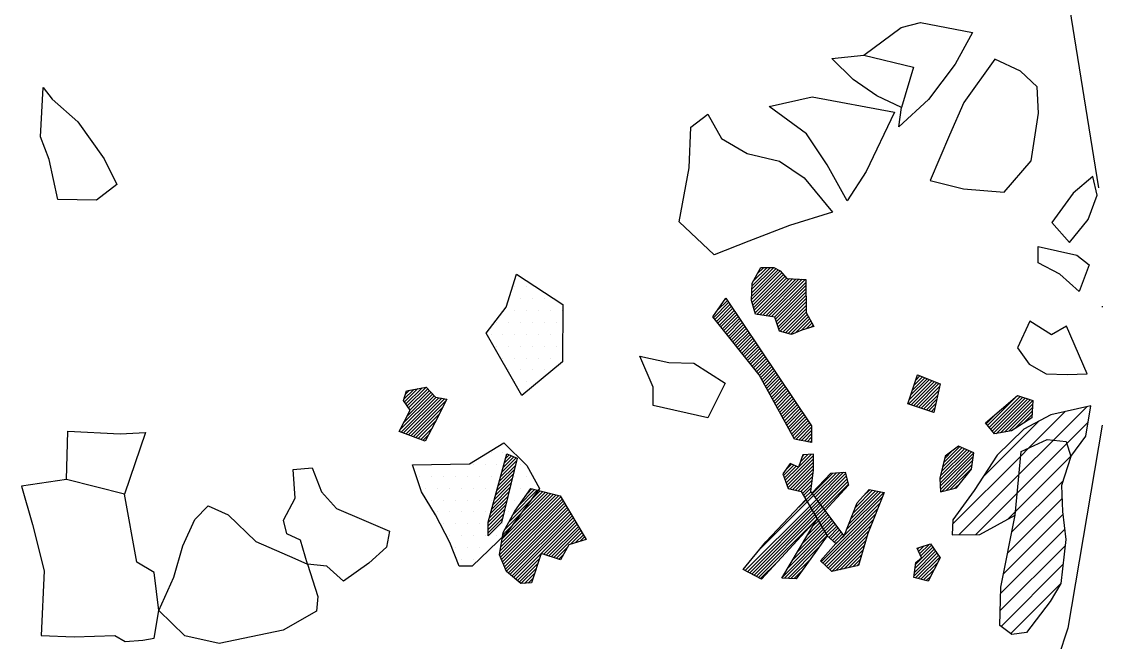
# Model space of a CAD drawing. Header units: metres. Extents: x -897 to -493, y -1690 to -1396.
# Drawn here: x -706.3 to -592.1, y -1560 to -1494.5 of the extents above; entities that cross this region are included whole.
import ezdxf

# ---------------------------------------------------------------- set-up
doc = ezdxf.new("R2010")
doc.units = ezdxf.units.M
doc.header["$LTSCALE"] = 25
doc.header["$MEASUREMENT"] = 0
doc.linetypes.add('STRICHPUNKTX2', pattern=[2, 1, -0.5, 0, -0.5])
doc.layers.get('0').update_dxf_attribs({"linetype": 'CONTINUOUS'})
for name, color, linetype in [('FEUER', 1, 'CONTINUOUS'), ('GRABUNGSGRENZE', 3, 'STRICHPUNKTX2'), ('KNOCHEN', 2, 'CONTINUOUS'), ('KNOCHENSCHRAFF', 2, 'CONTINUOUS'), ('STEINE', 4, 'CONTINUOUS'), ('STEINESCHRAFF', 4, 'CONTINUOUS')]:
    doc.layers.add(name, color=color, linetype=linetype)

# ---------------------------------------------------------------- blocks, each defined once
blk = doc.blocks.new('*X2')
at = {"color": 0}
for p, q in [((-656.24, -1528.11), (-653.69, -1525.55)), ((-656.23, -1527.74), (-653.92, -1525.43)), ((-656.22, -1527.38), (-654.27, -1525.43)), ((-656.1, -1526.9), (-654.63, -1525.43)), ((-655.67, -1526.12), (-654.98, -1525.43)), ((-656.27, -1528.83), (-653.24, -1525.81)), ((-656.25, -1528.47), (-653.46, -1525.68)), ((-656.21, -1529.14), (-653.07, -1526)), ((-656.13, -1529.41), (-652.91, -1526.18)), ((-656.06, -1529.69), (-652.74, -1526.37)), ((-655.98, -1529.96), (-652.58, -1526.56)), ((-655.9, -1530.24), (-652.28, -1526.62)), ((-655.7, -1530.39), (-651.95, -1526.64)), ((-655.39, -1530.44), (-651.61, -1526.66)), ((-655.09, -1530.48), (-651.28, -1526.67)), ((-654.78, -1530.53), (-650.94, -1526.69)), ((-654.47, -1530.58), (-650.61, -1526.71)), ((-654.17, -1530.63), (-650.55, -1527.01)), ((-653.86, -1530.67), (-650.55, -1527.36)), ((-653.75, -1530.91), (-650.54, -1527.71)), ((-659.86, -1529.95), (-658.81, -1528.91)), ((-659.05, -1528.79), (-658.95, -1528.7)), ((-653.66, -1531.18), (-650.54, -1528.06)), ((-653.57, -1531.44), (-650.54, -1528.41)), ((-653.48, -1531.7), (-650.53, -1528.76)), ((-660.29, -1530.74), (-658.67, -1529.12)), ((-660.13, -1530.93), (-658.53, -1529.33)), ((-659.97, -1531.13), (-658.39, -1529.54)), ((-659.82, -1531.33), (-658.24, -1529.75)), ((-659.66, -1531.52), (-658.1, -1529.97)), ((-659.5, -1531.72), (-657.96, -1530.18)), ((-653.39, -1531.97), (-650.53, -1529.11)), ((-653.24, -1532.18), (-650.52, -1529.46)), ((-652.97, -1532.26), (-650.52, -1529.81)), ((-652.69, -1532.33), (-650.52, -1530.16)), ((-659.35, -1531.92), (-657.82, -1530.39)), ((-659.19, -1532.11), (-657.68, -1530.6)), ((-659.03, -1532.31), (-657.54, -1530.81)), ((-658.88, -1532.51), (-657.39, -1531.02)), ((-658.72, -1532.71), (-657.25, -1531.24)), ((-652.42, -1532.41), (-650.4, -1530.39)), ((-652.14, -1532.49), (-650.27, -1530.62)), ((-651.64, -1532.34), (-650.15, -1530.85)), ((-651.03, -1532.08), (-650.02, -1531.08)), ((-650.5, -1531.91), (-649.9, -1531.31)), ((-658.56, -1532.9), (-657.11, -1531.45)), ((-658.41, -1533.1), (-656.97, -1531.66)), ((-658.25, -1533.3), (-656.83, -1531.87)), ((-658.09, -1533.49), (-656.68, -1532.08)), ((-657.94, -1533.69), (-656.54, -1532.29)), ((-649.98, -1531.75), (-649.77, -1531.53)), ((-657.78, -1533.89), (-656.4, -1532.51)), ((-657.63, -1534.08), (-656.26, -1532.72)), ((-657.47, -1534.28), (-656.12, -1532.93)), ((-657.31, -1534.48), (-655.98, -1533.14)), ((-657.16, -1534.67), (-655.83, -1533.35)), ((-657, -1534.87), (-655.69, -1533.56)), ((-656.84, -1535.07), (-655.55, -1533.78)), ((-656.69, -1535.27), (-655.41, -1533.99)), ((-656.53, -1535.46), (-655.27, -1534.2)), ((-656.37, -1535.66), (-655.12, -1534.41)), ((-656.22, -1535.86), (-654.98, -1534.62)), ((-656.06, -1536.05), (-654.84, -1534.84)), ((-655.9, -1536.25), (-654.7, -1535.05)), ((-655.75, -1536.45), (-654.56, -1535.26)), ((-655.59, -1536.64), (-654.42, -1535.47)), ((-655.44, -1536.85), (-654.27, -1535.68)), ((-655.32, -1537.08), (-654.13, -1535.89)), ((-655.19, -1537.31), (-653.99, -1536.11)), ((-655.06, -1537.53), (-653.85, -1536.32)), ((-654.94, -1537.76), (-653.71, -1536.53)), ((-654.81, -1537.99), (-653.56, -1536.74)), ((-654.69, -1538.22), (-653.42, -1536.95)), ((-639.13, -1537.86), (-638.25, -1536.98)), ((-638.95, -1537.33), (-638.51, -1536.89)), ((-638.77, -1536.8), (-638.76, -1536.79)), ((-692.73, -1539.84), (-691.03, -1538.14)), ((-692.58, -1540.05), (-690.59, -1538.06)), ((-654.56, -1538.44), (-653.28, -1537.16)), ((-654.43, -1538.67), (-653.14, -1537.38)), ((-654.31, -1538.9), (-653, -1537.59)), ((-654.18, -1539.13), (-652.86, -1537.8)), ((-654.06, -1539.35), (-652.71, -1538.01)), ((-639.72, -1539.86), (-637.23, -1537.38)), ((-639.67, -1539.46), (-637.49, -1537.28)), ((-639.49, -1538.93), (-637.74, -1537.18)), ((-639.45, -1539.95), (-636.98, -1537.48)), ((-639.31, -1538.39), (-638, -1537.08)), ((-639.19, -1540.04), (-636.72, -1537.57)), ((-638.92, -1540.13), (-636.47, -1537.67)), ((-638.66, -1540.22), (-636.44, -1538)), ((-693.39, -1542.63), (-689.75, -1538.98)), ((-693.23, -1542.82), (-689.55, -1539.14)), ((-693, -1541.88), (-689.92, -1538.8)), ((-692.97, -1542.91), (-689.25, -1539.19)), ((-692.94, -1539.35), (-691.9, -1538.31)), ((-692.87, -1539.63), (-691.47, -1538.23)), ((-692.79, -1538.84), (-692.34, -1538.4)), ((-692.71, -1543.01), (-688.95, -1539.24)), ((-692.61, -1541.13), (-690.08, -1538.61)), ((-692.46, -1543.11), (-688.65, -1539.3)), ((-692.44, -1540.26), (-690.42, -1538.24)), ((-692.29, -1540.47), (-690.25, -1538.43)), ((-653.93, -1539.58), (-652.57, -1538.22)), ((-653.81, -1539.81), (-652.43, -1538.43)), ((-653.68, -1540.04), (-652.29, -1538.65)), ((-653.55, -1540.27), (-652.15, -1538.86)), ((-653.43, -1540.49), (-652, -1539.07)), ((-653.3, -1540.72), (-651.86, -1539.28)), ((-638.39, -1540.31), (-636.54, -1538.45)), ((-638.13, -1540.4), (-636.64, -1538.91)), ((-631.37, -1542.12), (-628.21, -1538.96)), ((-631.21, -1542.32), (-627.94, -1539.05)), ((-631.05, -1542.51), (-627.67, -1539.13)), ((-630.89, -1542.71), (-627.4, -1539.22)), ((-630.73, -1542.9), (-627.13, -1539.3)), ((-692.2, -1543.2), (-688.46, -1539.46)), ((-691.94, -1543.3), (-688.83, -1540.19)), ((-653.18, -1540.95), (-651.72, -1539.49)), ((-653.05, -1541.18), (-651.58, -1539.7)), ((-652.92, -1541.4), (-651.44, -1539.92)), ((-652.8, -1541.63), (-651.29, -1540.13)), ((-652.67, -1541.86), (-651.15, -1540.34)), ((-637.87, -1540.49), (-636.74, -1539.36)), ((-637.6, -1540.58), (-636.84, -1539.81)), ((-637.34, -1540.67), (-636.94, -1540.26)), ((-630.47, -1542.99), (-626.86, -1539.39)), ((-630.03, -1542.91), (-626.6, -1539.47)), ((-629.59, -1542.82), (-626.62, -1539.85)), ((-629.15, -1542.73), (-626.64, -1540.22)), ((-691.69, -1543.4), (-689.21, -1540.92)), ((-652.55, -1542.09), (-651.01, -1540.55)), ((-652.42, -1542.32), (-650.87, -1540.76)), ((-652.3, -1542.54), (-650.73, -1540.97)), ((-652.17, -1542.77), (-650.59, -1541.19)), ((-652.04, -1543), (-650.44, -1541.4)), ((-651.92, -1543.23), (-650.3, -1541.61)), ((-637.07, -1540.75), (-637.04, -1540.72)), ((-631.53, -1541.93), (-630.55, -1540.95)), ((-628.54, -1542.48), (-626.66, -1540.6)), ((-627.56, -1541.85), (-626.69, -1540.97)), ((-691.43, -1543.49), (-689.58, -1541.64)), ((-691.17, -1543.59), (-689.97, -1542.39)), ((-651.79, -1543.45), (-650.16, -1541.82)), ((-651.59, -1543.6), (-650.02, -1542.03)), ((-651.29, -1543.66), (-649.94, -1542.31)), ((-651, -1543.72), (-649.94, -1542.66)), ((-690.91, -1543.68), (-690.37, -1543.14)), ((-650.7, -1543.78), (-649.94, -1543.02)), ((-650.41, -1543.84), (-649.94, -1543.37)), ((-650.12, -1543.9), (-649.94, -1543.73)), ((-636.4, -1547.86), (-633.33, -1544.79)), ((-636.39, -1548.2), (-633.08, -1544.89)), ((-636.38, -1548.54), (-632.83, -1545)), ((-636.35, -1547.45), (-633.57, -1544.68)), ((-636.23, -1546.99), (-633.82, -1544.57)), ((-636.12, -1546.52), (-634.06, -1544.46)), ((-636.01, -1546.05), (-634.31, -1544.35)), ((-635.89, -1545.59), (-635.06, -1544.75)), ((-682.75, -1547.55), (-681.04, -1545.83)), ((-682.62, -1547.06), (-681.09, -1545.53)), ((-682.49, -1546.58), (-681.34, -1545.42)), ((-682.36, -1546.09), (-681.59, -1545.32)), ((-682.23, -1545.61), (-681.84, -1545.22)), ((-682.1, -1545.12), (-682.09, -1545.11)), ((-652.65, -1546.79), (-652.05, -1546.19)), ((-652.62, -1548.17), (-649.74, -1545.3)), ((-652.53, -1548.43), (-649.75, -1545.65)), ((-652.43, -1548.69), (-649.75, -1546)), ((-651.33, -1546.52), (-649.97, -1545.17)), ((-651.14, -1545.98), (-650.34, -1545.18)), ((-650.95, -1545.44), (-650.71, -1545.2)), ((-636.36, -1548.89), (-632.89, -1545.41)), ((-636.21, -1549.09), (-632.95, -1545.83)), ((-683.15, -1549), (-681.38, -1547.23)), ((-683.02, -1548.52), (-681.27, -1546.76)), ((-682.89, -1548.03), (-681.15, -1546.3)), ((-652.9, -1547.39), (-651.81, -1546.3)), ((-652.81, -1547.65), (-651.57, -1546.41)), ((-652.71, -1547.91), (-651.33, -1546.53)), ((-652.2, -1548.81), (-649.75, -1546.36)), ((-651.91, -1548.88), (-649.75, -1546.71)), ((-651.62, -1548.94), (-649.78, -1547.1)), ((-649.85, -1549.29), (-647.7, -1547.14)), ((-649.7, -1549.49), (-647.32, -1547.11)), ((-649.55, -1549.7), (-646.94, -1547.09)), ((-649.4, -1549.9), (-646.56, -1547.06)), ((-649.25, -1550.1), (-646.35, -1547.2)), ((-635.75, -1548.97), (-633.02, -1546.24)), ((-635.28, -1548.86), (-633.08, -1546.66)), ((-683.41, -1549.97), (-681.61, -1548.17)), ((-683.28, -1549.48), (-681.49, -1547.7)), ((-651.34, -1549.01), (-649.83, -1547.5)), ((-651.05, -1549.07), (-649.87, -1547.9)), ((-650.91, -1549.29), (-649.92, -1548.3)), ((-649.1, -1550.31), (-646.28, -1547.48)), ((-648.95, -1550.51), (-646.2, -1547.77)), ((-648.8, -1550.71), (-646.13, -1548.05)), ((-648.64, -1550.91), (-646.06, -1548.33)), ((-634.82, -1548.75), (-634.24, -1548.18)), ((-683.8, -1551.42), (-681.95, -1549.57)), ((-683.67, -1550.94), (-681.84, -1549.1)), ((-683.54, -1550.45), (-681.72, -1548.63)), ((-682.84, -1555.76), (-676.6, -1549.53)), ((-682.78, -1555.35), (-676.89, -1549.45)), ((-682.71, -1554.93), (-677.17, -1549.38)), ((-682.65, -1554.51), (-677.45, -1549.31)), ((-682.58, -1554.09), (-677.73, -1549.24)), ((-682.52, -1553.67), (-678.02, -1549.17)), ((-682.31, -1553.11), (-678.3, -1549.1)), ((-681.88, -1552.33), (-678.58, -1549.03)), ((-681.45, -1551.54), (-678.87, -1548.96)), ((-680.79, -1550.53), (-679.15, -1548.89)), ((-679.94, -1549.33), (-679.43, -1548.82)), ((-650.78, -1549.51), (-649.97, -1548.7)), ((-650.65, -1549.73), (-650, -1549.09)), ((-650.52, -1549.96), (-649.85, -1549.29)), ((-650.39, -1550.18), (-649.7, -1549.49)), ((-646.25, -1553.11), (-642.33, -1549.19)), ((-646.02, -1552.53), (-642.62, -1549.13)), ((-645.78, -1551.94), (-642.92, -1549.08)), ((-645.55, -1551.36), (-643.21, -1549.02)), ((-645.32, -1550.77), (-643.51, -1548.96)), ((-644.49, -1549.59), (-643.81, -1548.9)), ((-684.05, -1552.38), (-682.18, -1550.5)), ((-683.94, -1551.91), (-682.06, -1550.04)), ((-682.74, -1556.02), (-676.39, -1549.67)), ((-682.64, -1556.27), (-676.26, -1549.89)), ((-682.54, -1556.52), (-676.13, -1550.11)), ((-682.44, -1556.77), (-675.99, -1550.33)), ((-682.34, -1557.03), (-675.86, -1550.55)), ((-656.94, -1557.44), (-650.13, -1550.63)), ((-655.46, -1555.25), (-650.39, -1550.18)), ((-651.29, -1550.73), (-650.52, -1549.96)), ((-650.13, -1550.63), (-649.4, -1549.9)), ((-650, -1550.85), (-649.25, -1550.1)), ((-649.87, -1551.07), (-649.1, -1550.31)), ((-649.74, -1551.3), (-648.95, -1550.51)), ((-649.61, -1551.52), (-648.8, -1550.71)), ((-648.93, -1556.5), (-642.7, -1550.27)), ((-646.48, -1553.69), (-642.46, -1549.67)), ((-684.05, -1552.73), (-682.29, -1550.97)), ((-684.05, -1553.09), (-682.41, -1551.44)), ((-682.24, -1557.28), (-675.73, -1550.78)), ((-682.14, -1557.53), (-675.6, -1551)), ((-681.95, -1557.7), (-675.47, -1551.22)), ((-681.75, -1557.86), (-675.33, -1551.44)), ((-681.56, -1558.02), (-675.2, -1551.66)), ((-681.37, -1558.18), (-675.07, -1551.88)), ((-656.7, -1557.56), (-650, -1550.85)), ((-656.47, -1557.68), (-649.87, -1551.07)), ((-656.24, -1557.8), (-649.74, -1551.3)), ((-656.01, -1557.93), (-649.61, -1551.52)), ((-655.78, -1558.05), (-649.48, -1551.74)), ((-649.48, -1551.74), (-648.64, -1550.91)), ((-649.35, -1551.97), (-648.49, -1551.12)), ((-649.21, -1552.19), (-648.34, -1551.32)), ((-649.08, -1552.41), (-648.19, -1551.52)), ((-648.95, -1552.64), (-648.04, -1551.72)), ((-648.74, -1556.67), (-642.93, -1550.86)), ((-648.56, -1556.84), (-643.17, -1551.45)), ((-684.06, -1553.44), (-682.52, -1551.91)), ((-678.45, -1555.62), (-674.94, -1552.1)), ((-678.19, -1555.71), (-674.81, -1552.33)), ((-677.92, -1555.8), (-674.67, -1552.55)), ((-677.66, -1555.88), (-674.54, -1552.77)), ((-677.39, -1555.97), (-674.41, -1552.99)), ((-655.55, -1558.17), (-649.35, -1551.97)), ((-651.42, -1555.46), (-648.82, -1552.86)), ((-650.89, -1554.57), (-648.95, -1552.64)), ((-650.36, -1553.69), (-649.08, -1552.41)), ((-649.83, -1552.8), (-649.21, -1552.19)), ((-648.82, -1552.86), (-647.89, -1551.93)), ((-648.69, -1553.08), (-647.74, -1552.13)), ((-648.56, -1553.31), (-647.59, -1552.33)), ((-648.43, -1553.53), (-647.44, -1552.53)), ((-648.38, -1557.01), (-643.41, -1552.05)), ((-648.3, -1553.75), (-647.29, -1552.74)), ((-648.19, -1557.18), (-643.65, -1552.64)), ((-648.12, -1553.93), (-647.13, -1552.94)), ((-677.12, -1556.06), (-674.28, -1553.21)), ((-675.37, -1554.66), (-674.15, -1553.43)), ((-674.86, -1554.5), (-674.01, -1553.66)), ((-674.35, -1554.35), (-673.88, -1553.88)), ((-673.85, -1554.2), (-673.75, -1554.1)), ((-653.02, -1558.12), (-648.43, -1553.53)), ((-652.8, -1558.25), (-648.3, -1553.75)), ((-652.49, -1557.23), (-648.56, -1553.31)), ((-651.95, -1556.34), (-648.69, -1553.08)), ((-648.01, -1557.35), (-643.89, -1553.23)), ((-647.93, -1554.09), (-646.98, -1553.14)), ((-647.82, -1557.52), (-644.08, -1553.78)), ((-647.75, -1554.26), (-646.83, -1553.34)), ((-647.56, -1554.43), (-646.68, -1553.55)), ((-647.29, -1554.51), (-646.53, -1553.75)), ((-676.86, -1556.14), (-675.71, -1555)), ((-652.46, -1558.26), (-649.14, -1554.94)), ((-647.42, -1554.64), (-647.29, -1554.51)), ((-647.41, -1557.45), (-644.23, -1554.28)), ((-646.95, -1557.35), (-644.37, -1554.77)), ((-646.49, -1557.24), (-644.52, -1555.27)), ((-639, -1557.18), (-637.01, -1555.18)), ((-638.95, -1556.77), (-637.15, -1554.97)), ((-638.77, -1555.18), (-638.59, -1555)), ((-638.66, -1555.43), (-638.07, -1554.84)), ((-638.55, -1555.67), (-637.55, -1554.67)), ((-638.44, -1555.92), (-637.29, -1554.76)), ((-681.18, -1558.34), (-678.46, -1555.63)), ((-680.99, -1558.51), (-678.64, -1556.16)), ((-676.59, -1556.23), (-676.15, -1555.79)), ((-652.12, -1558.28), (-650.07, -1556.22)), ((-646.02, -1557.13), (-644.66, -1555.77)), ((-645.56, -1557.02), (-644.81, -1556.27)), ((-639.11, -1558), (-636.72, -1555.6)), ((-639.06, -1557.59), (-636.86, -1555.39)), ((-638.98, -1558.22), (-636.57, -1555.81)), ((-638.7, -1558.29), (-636.43, -1556.02)), ((-680.79, -1558.67), (-678.81, -1556.68)), ((-680.59, -1558.82), (-678.99, -1557.21)), ((-655.32, -1558.29), (-653.58, -1556.56)), ((-651.78, -1558.29), (-650.99, -1557.5)), ((-645.1, -1556.92), (-644.95, -1556.77)), ((-638.41, -1558.36), (-636.62, -1556.57)), ((-638.13, -1558.43), (-637.01, -1557.31)), ((-680.21, -1558.79), (-679.16, -1557.74)), ((-679.82, -1558.75), (-679.34, -1558.27)), ((-637.84, -1558.5), (-637.4, -1558.06))]:
    blk.add_line(p, q, dxfattribs=at)
blk = doc.blocks.new('*X8')
at = {"color": 0}
for p, q in [((-624.43, -1543.67), (-620.9, -1540.14)), ((-627.02, -1544.49), (-623.19, -1540.66)), ((-631.9, -1547.6), (-625.96, -1541.67)), ((-623.02, -1544.03), (-620.76, -1541.77)), ((-628.07, -1547.3), (-624.43, -1543.67)), ((-628.25, -1549.26), (-623.02, -1544.03)), ((-627.88, -1545.35), (-627.02, -1544.49)), ((-635.06, -1552.53), (-627.88, -1545.35)), ((-628.43, -1551.21), (-622.6, -1545.37)), ((-622.6, -1545.37), (-622.51, -1545.29)), ((-634.41, -1553.65), (-628.07, -1547.3)), ((-628.82, -1553.36), (-623.41, -1547.95)), ((-632.62, -1553.62), (-628.25, -1549.26)), ((-629.25, -1555.56), (-623.52, -1549.83)), ((-629.69, -1557.77), (-623.44, -1551.51)), ((-629.23, -1552), (-628.43, -1551.21)), ((-629.99, -1559.83), (-623.25, -1553.1)), ((-630.04, -1561.65), (-623.2, -1554.81)), ((-629.96, -1563.34), (-623.43, -1556.81)), ((-628.93, -1564.08), (-623.66, -1558.81))]:
    blk.add_line(p, q, dxfattribs=at)
blk = doc.blocks.new('*X11')
at = {"color": 0}
for p, q in [((-681.25, -1527.5), (-681.25, -1527.5)), ((-680, -1527.5), (-680, -1527.5)), ((-681.875, -1528.75), (-681.875, -1528.75)), ((-680.625, -1528.75), (-680.625, -1528.75)), ((-679.375, -1528.75), (-679.375, -1528.75)), ((-678.125, -1528.75), (-678.125, -1528.75)), ((-681.25, -1530), (-681.25, -1530)), ((-680, -1530), (-680, -1530)), ((-678.75, -1530), (-678.75, -1530)), ((-677.5, -1530), (-677.5, -1530)), ((-676.25, -1530), (-676.25, -1530)), ((-683.125, -1531.25), (-683.125, -1531.25)), ((-681.875, -1531.25), (-681.875, -1531.25)), ((-680.625, -1531.25), (-680.625, -1531.25)), ((-679.375, -1531.25), (-679.375, -1531.25)), ((-678.125, -1531.25), (-678.125, -1531.25)), ((-676.875, -1531.25), (-676.875, -1531.25)), ((-683.75, -1532.5), (-683.75, -1532.5)), ((-682.5, -1532.5), (-682.5, -1532.5)), ((-681.25, -1532.5), (-681.25, -1532.5)), ((-680, -1532.5), (-680, -1532.5)), ((-678.75, -1532.5), (-678.75, -1532.5)), ((-677.5, -1532.5), (-677.5, -1532.5)), ((-676.25, -1532.5), (-676.25, -1532.5)), ((-683.125, -1533.75), (-683.125, -1533.75)), ((-681.875, -1533.75), (-681.875, -1533.75)), ((-680.625, -1533.75), (-680.625, -1533.75)), ((-679.375, -1533.75), (-679.375, -1533.75)), ((-678.125, -1533.75), (-678.125, -1533.75)), ((-676.875, -1533.75), (-676.875, -1533.75)), ((-682.5, -1535), (-682.5, -1535)), ((-681.25, -1535), (-681.25, -1535)), ((-680, -1535), (-680, -1535)), ((-678.75, -1535), (-678.75, -1535)), ((-677.5, -1535), (-677.5, -1535)), ((-676.25, -1535), (-676.25, -1535)), ((-681.875, -1536.25), (-681.875, -1536.25)), ((-680.625, -1536.25), (-680.625, -1536.25)), ((-679.375, -1536.25), (-679.375, -1536.25)), ((-678.125, -1536.25), (-678.125, -1536.25)), ((-681.25, -1537.5), (-681.25, -1537.5)), ((-680, -1537.5), (-680, -1537.5)), ((-678.75, -1537.5), (-678.75, -1537.5)), ((-683.75, -1545), (-683.75, -1545)), ((-682.5, -1545), (-682.5, -1545)), ((-690.625, -1546.25), (-690.625, -1546.25)), ((-689.375, -1546.25), (-689.375, -1546.25)), ((-688.125, -1546.25), (-688.125, -1546.25)), ((-686.875, -1546.25), (-686.875, -1546.25)), ((-685.625, -1546.25), (-685.625, -1546.25)), ((-684.375, -1546.25), (-684.375, -1546.25)), ((-683.125, -1546.25), (-683.125, -1546.25)), ((-681.875, -1546.25), (-681.875, -1546.25)), ((-680.625, -1546.25), (-680.625, -1546.25)), ((-691.25, -1547.5), (-691.25, -1547.5)), ((-690, -1547.5), (-690, -1547.5)), ((-688.75, -1547.5), (-688.75, -1547.5)), ((-687.5, -1547.5), (-687.5, -1547.5)), ((-686.25, -1547.5), (-686.25, -1547.5)), ((-685, -1547.5), (-685, -1547.5)), ((-683.75, -1547.5), (-683.75, -1547.5)), ((-682.5, -1547.5), (-682.5, -1547.5)), ((-681.25, -1547.5), (-681.25, -1547.5)), ((-680, -1547.5), (-680, -1547.5)), ((-690.625, -1548.75), (-690.625, -1548.75)), ((-689.375, -1548.75), (-689.375, -1548.75)), ((-688.125, -1548.75), (-688.125, -1548.75)), ((-686.875, -1548.75), (-686.875, -1548.75)), ((-685.625, -1548.75), (-685.625, -1548.75)), ((-684.375, -1548.75), (-684.375, -1548.75)), ((-683.125, -1548.75), (-683.125, -1548.75)), ((-681.875, -1548.75), (-681.875, -1548.75)), ((-680.625, -1548.75), (-680.625, -1548.75)), ((-679.375, -1548.75), (-679.375, -1548.75)), ((-690, -1550), (-690, -1550)), ((-688.75, -1550), (-688.75, -1550)), ((-687.5, -1550), (-687.5, -1550)), ((-686.25, -1550), (-686.25, -1550)), ((-685, -1550), (-685, -1550)), ((-683.75, -1550), (-683.75, -1550)), ((-682.5, -1550), (-682.5, -1550)), ((-681.25, -1550), (-681.25, -1550)), ((-680, -1550), (-680, -1550)), ((-689.375, -1551.25), (-689.375, -1551.25)), ((-688.125, -1551.25), (-688.125, -1551.25)), ((-686.875, -1551.25), (-686.875, -1551.25)), ((-685.625, -1551.25), (-685.625, -1551.25)), ((-684.375, -1551.25), (-684.375, -1551.25)), ((-683.125, -1551.25), (-683.125, -1551.25)), ((-681.875, -1551.25), (-681.875, -1551.25)), ((-680.625, -1551.25), (-680.625, -1551.25)), ((-688.75, -1552.5), (-688.75, -1552.5)), ((-687.5, -1552.5), (-687.5, -1552.5)), ((-686.25, -1552.5), (-686.25, -1552.5)), ((-685, -1552.5), (-685, -1552.5)), ((-683.75, -1552.5), (-683.75, -1552.5)), ((-682.5, -1552.5), (-682.5, -1552.5)), ((-688.125, -1553.75), (-688.125, -1553.75)), ((-686.875, -1553.75), (-686.875, -1553.75)), ((-685.625, -1553.75), (-685.625, -1553.75)), ((-684.375, -1553.75), (-684.375, -1553.75)), ((-683.125, -1553.75), (-683.125, -1553.75)), ((-687.5, -1555), (-687.5, -1555)), ((-686.25, -1555), (-686.25, -1555)), ((-685, -1555), (-685, -1555)), ((-683.75, -1555), (-683.75, -1555)), ((-686.875, -1556.25), (-686.875, -1556.25)), ((-685.625, -1556.25), (-685.625, -1556.25))]:
    blk.add_line(p, q, dxfattribs=at)

msp = doc.modelspace()

# ---------------------------------------------------------------- linework, layer by layer
at = {"layer": 'GRABUNGSGRENZE', "flags": 128}
msp.add_lwpolyline([(-596.66, -1487.35), (-592.5, -1513.09), (-592.06, -1535.71), (-595.9, -1558.53), (-602.17, -1577.16), (-609.47, -1599.14), (-623.41, -1627.89)], dxfattribs=at)
at = {"layer": 'KNOCHEN'}
for points in [[(-626.25, -1520.79), (-625.54, -1521.61), (-623.56, -1521.71), (-623.52, -1525.18), (-622.7, -1526.66), (-623.98, -1527.06), (-625.05, -1527.52), (-626.32, -1527.16), (-626.83, -1525.68), (-628.87, -1525.37), (-629.27, -1523.94), (-629.21, -1522.1), (-628.29, -1520.43), (-626.91, -1520.43), (-626.25, -1520.79)], [(-631.97, -1523.68), (-622.94, -1537.15), (-622.94, -1538.93), (-624.73, -1538.57), (-628.48, -1531.79), (-633.35, -1525.66), (-631.97, -1523.68)], [(-611.77, -1531.78), (-609.37, -1532.71), (-610.05, -1535.76), (-612.79, -1534.84), (-611.77, -1531.78)], [(-665.67, -1533.46), (-663.58, -1533.06), (-662.62, -1534.13), (-661.4, -1534.34), (-662.68, -1536.83), (-663.7, -1538.76), (-666.45, -1537.74), (-665.27, -1535.5), (-665.98, -1534.48), (-665.67, -1533.46)], [(-604.6, -1536.85), (-601.23, -1533.96), (-599.6, -1534.47), (-599.71, -1536.3), (-601.85, -1537.67), (-603.63, -1538.02), (-604.6, -1536.85)], [(-605.83, -1540), (-607.46, -1539.29), (-608.84, -1540.35), (-609.4, -1542.69), (-609.36, -1544.12), (-607.67, -1543.72), (-606.09, -1541.74), (-605.83, -1540)], [(-655.1, -1540.11), (-653.98, -1540.58), (-655.63, -1547.35), (-657.06, -1548.77), (-657.05, -1547.34), (-655.1, -1540.11)], [(-619.51, -1548.78), (-621.95, -1545.51), (-623.01, -1544.08), (-622.75, -1541.84), (-622.74, -1540.16), (-623.87, -1540.21), (-624.33, -1541.53), (-625.19, -1541.12), (-625.96, -1542.24), (-625.4, -1543.77), (-624.03, -1544.08), (-621.29, -1548.77), (-620.38, -1549.59), (-619.51, -1548.78)], [(-622.89, -1544.24), (-620.92, -1542.15)], [(-620.92, -1542.15), (-619.39, -1542.05), (-619.03, -1543.43), (-621.51, -1546.09)], [(-652.56, -1543.79), (-649.45, -1544.56), (-646.72, -1549.16), (-648.55, -1549.71), (-649.42, -1551.29), (-651.46, -1550.62), (-652.49, -1553.72), (-653.61, -1553.82), (-655.13, -1552.54), (-655.84, -1550.76), (-655.48, -1548.42), (-654.25, -1546.18), (-652.56, -1543.79)], [(-619.51, -1548.78), (-618.12, -1545.27), (-616.85, -1543.89), (-615.27, -1544.21), (-617.01, -1548.53), (-617.99, -1551.89), (-620.79, -1552.54), (-622.01, -1551.42), (-620.38, -1549.59)], [(-622.34, -1546.98), (-628.23, -1553.34), (-630.17, -1552.31), (-627.76, -1549.42), (-623.53, -1544.93)], [(-626.09, -1553.24), (-622.34, -1546.98)], [(-621.29, -1548.77), (-624.57, -1553.3), (-626.09, -1553.24)], [(-611.82, -1550.07), (-610.39, -1549.62), (-609.38, -1551.1), (-610.66, -1553.54), (-612.14, -1553.18), (-611.93, -1551.6), (-611.36, -1551.09), (-611.82, -1550.07)]]:
    msp.add_lwpolyline(points, dxfattribs=at)
at = {"layer": 'STEINE'}
for points in [[(-617.42, -1498.04), (-613.49, -1495.1), (-611.45, -1494.59), (-605.95, -1495.63), (-607.8, -1498.99), (-610.61, -1502.7), (-613.73, -1505.59), (-613.47, -1503.56)], [(-620.79, -1498.39), (-617.42, -1498.04), (-612.18, -1499.28), (-613.47, -1503.56), (-616.06, -1502.32), (-618.55, -1500.59), (-620.79, -1498.39)], [(-603.62, -1498.44), (-606.89, -1503.01), (-608.38, -1506.47), (-610.43, -1511.26), (-606.92, -1512.13), (-602.64, -1512.5), (-599.78, -1509.2), (-599, -1504.16), (-599.14, -1501.36), (-600.92, -1499.72), (-603.62, -1498.44)], [(-703.03, -1502.68), (-700.33, -1505.08), (-697.54, -1508.96), (-696.23, -1511.67), (-698.37, -1513.34), (-702.45, -1513.28), (-703.35, -1509.05), (-704.26, -1506.65), (-703.99, -1501.45), (-703.03, -1502.68)], [(-627.42, -1503.46), (-622.89, -1502.41), (-614.18, -1504.06), (-617.2, -1510.32), (-619.2, -1513.42), (-621.28, -1509.59), (-623.46, -1506.33), (-627.42, -1503.46)], [(-633.9, -1504.26), (-632.43, -1506.81), (-629.73, -1508.4), (-626.32, -1509.22), (-623.73, -1510.96), (-620.73, -1514.59), (-625.27, -1516), (-629.56, -1517.67), (-633.23, -1519.09), (-636.89, -1515.61), (-635.85, -1509.91), (-635.68, -1505.63), (-633.9, -1504.26)], [(-593.26, -1510.85), (-595.36, -1512.58), (-597.61, -1515.68), (-595.73, -1517.82), (-593.78, -1515.38), (-592.81, -1512.79), (-593.26, -1510.85)], [(-593.65, -1520.17), (-594.72, -1522.97), (-596.76, -1521.13), (-599.05, -1519.95), (-599.04, -1518.22)], [(-599.04, -1518.22), (-594.97, -1519.15), (-593.65, -1520.17)], [(-654.07, -1521.16), (-649.19, -1524.34), (-649.21, -1530.4), (-653.5, -1533.95), (-657.25, -1527.37), (-655.15, -1524.63), (-654.07, -1521.16)], [(-596.06, -1526.63), (-597.64, -1527.55), (-599.93, -1526.11), (-601.21, -1528.91), (-599.99, -1530.65), (-598.21, -1531.67), (-595.97, -1531.73), (-593.88, -1531.68), (-596.06, -1526.63)], [(-641.05, -1529.81), (-638, -1530.48), (-635.35, -1530.54), (-632.05, -1532.64), (-633.89, -1536.3), (-639.64, -1535.01), (-639.64, -1533.08), (-641.05, -1529.81)], [(-595.59, -1540.39), (-594, -1538.26), (-593.49, -1535.05), (-597.72, -1536), (-600.57, -1537.52), (-603.38, -1540.27), (-605.79, -1543.98), (-608.04, -1547.08), (-608.1, -1548.66), (-605.19, -1548.62), (-601.47, -1546.59)], [(-701.52, -1542.83), (-701.4, -1537.73), (-695.85, -1538.01), (-693.2, -1537.86), (-695.41, -1544.38), (-701.52, -1542.83)], [(-665.03, -1541.26), (-659.02, -1541.17), (-655.4, -1538.94), (-652.96, -1541.34), (-651.64, -1543.79), (-655.17, -1548.52), (-658.75, -1551.97), (-660.12, -1551.97), (-661.08, -1549.47), (-662.6, -1546.56), (-664.07, -1544.11), (-665.03, -1541.26)], [(-600.84, -1539.87), (-598.08, -1538.6), (-596.1, -1538.81), (-595.59, -1540.39), (-596.57, -1543.45), (-596.47, -1546.2), (-596.13, -1549.15), (-596.65, -1553.79), (-597.78, -1555.72), (-600.28, -1558.97), (-601.81, -1559.17), (-603.08, -1558.25), (-602.97, -1554.18), (-601.47, -1546.59), (-600.84, -1539.87)], [(-677.62, -1541.78), (-675.63, -1541.58), (-674.62, -1544.13), (-673.05, -1545.87), (-670.15, -1547.1), (-667.45, -1548.28), (-667.76, -1549.96), (-669.65, -1551.64), (-672.3, -1553.56), (-674.08, -1551.98), (-676.12, -1551.77), (-676.83, -1549.22), (-678.3, -1548.55), (-678.65, -1547.13), (-677.42, -1544.79), (-677.62, -1541.78)], [(-701.52, -1542.83), (-706.26, -1543.53), (-705.1, -1547.56), (-703.89, -1552.45), (-704.21, -1559.28), (-700.7, -1559.44), (-696.42, -1559.3), (-695.35, -1559.91), (-693.47, -1559.77), (-692.29, -1559.57), (-691.77, -1556.66), (-692.27, -1552.64), (-694.1, -1551.56), (-695.41, -1544.38)], [(-691.77, -1556.66), (-690.19, -1553.15), (-689.26, -1549.84), (-687.98, -1547.05), (-686.6, -1545.62), (-684.46, -1546.55), (-681.56, -1549.36), (-677.44, -1551.15), (-676.12, -1551.77), (-675.01, -1555.19), (-675.17, -1556.71), (-678.69, -1558.74), (-685.42, -1560.15), (-689.03, -1559.32), (-691.77, -1556.66)]]:
    msp.add_lwpolyline(points, dxfattribs=at)

# ---------------------------------------------------------------- block references
at = {"layer": 'FEUER'}
msp.add_blockref('*X8', (27, 5), dxfattribs=at)
at = {"layer": 'KNOCHENSCHRAFF'}
msp.add_blockref('*X2', (27, 5), dxfattribs=at)
at = {"layer": 'STEINESCHRAFF'}
msp.add_blockref('*X11', (27, 5), dxfattribs=at)

doc.saveas('drawing.dxf')
